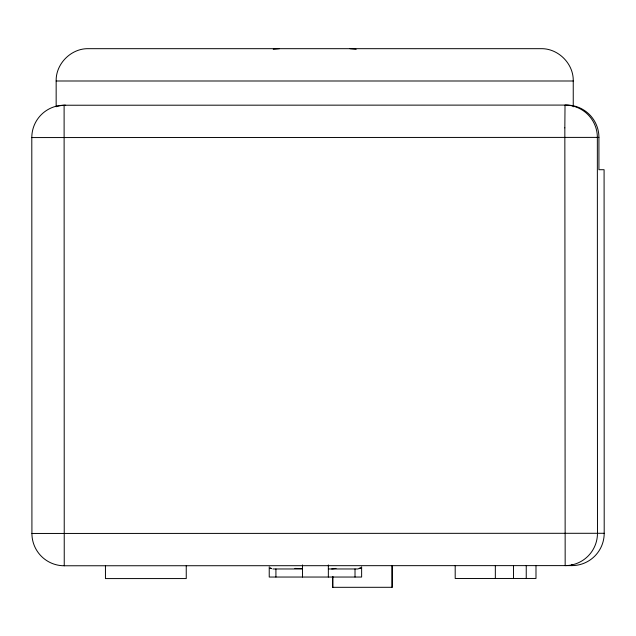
<?xml version="1.0" encoding="UTF-8"?>
<svg xmlns="http://www.w3.org/2000/svg" width="636" height="636" viewBox="0 0 636 636"><rect width="100%" height="100%" fill="white"/><g stroke="black" fill="none" stroke-linecap="round" stroke-linejoin="round"><path stroke-width="0.95" d="M56.159 106.792L56.159 80.995C55.714 63.727 71.208 48.241 88.476 48.678L540.926 48.678C558.193 48.241 573.688 63.727 573.243 80.995L573.243 106.792M571.947 564.363L571.891 565.611L64.244 565.77A32.317 32.317 0 0 1 31.919 533.461L31.8 137.567A32.317 32.317 0 0 1 64.109 105.234L566.589 105.083A32.317 32.317 0 0 1 598.921 137.392L598.929 169.709L604.089 169.709L604.2 533.286A32.317 32.317 0 0 1 571.891 565.611M64.109 105.234L64.244 565.77M328.351 568.966L357.989 568.966L360.771 567.543M273.257 49.282L279.482 48.678M331.714 568.966L336.015 568.417M359.507 568.592L361.01 568.417M56.159 80.995L573.243 80.995M31.8 137.567L598.921 137.392M31.919 533.461L604.2 533.286M272.884 568.966L302.498 568.966M349.919 48.678L356.152 49.282M294.858 568.417L302.498 568.592M269.863 568.417L271.477 568.64L270.26 567.733M535.989 565.627L535.989 578.458L455.193 578.482L455.193 565.65M526.242 565.627L526.242 578.458M513.475 565.627L513.483 578.458M495.333 565.635L495.341 578.466M186.245 565.73L186.253 578.561L105.457 578.585L105.449 565.754M392.229 565.515L392.229 587.298L332.644 587.322L332.644 576.439M392.038 565.515L392.038 587.298M361.63 566.787L361.63 577.043L269.227 577.043L269.227 566.787M355.015 568.966L355.015 577.043M332.835 576.439L332.835 587.322M328.351 564.927L328.351 577.043M302.498 564.927L302.498 577.043M275.921 568.966L275.921 577.043M56.779 106.482A32.317 32.317 0 0 1 65.675 105.234M564.84 127.876L565.166 565.611A32.317 32.317 0 0 0 597.474 533.286L597.355 137.392A32.317 32.317 0 0 0 565.022 105.083L564.84 127.876"/></g></svg>
